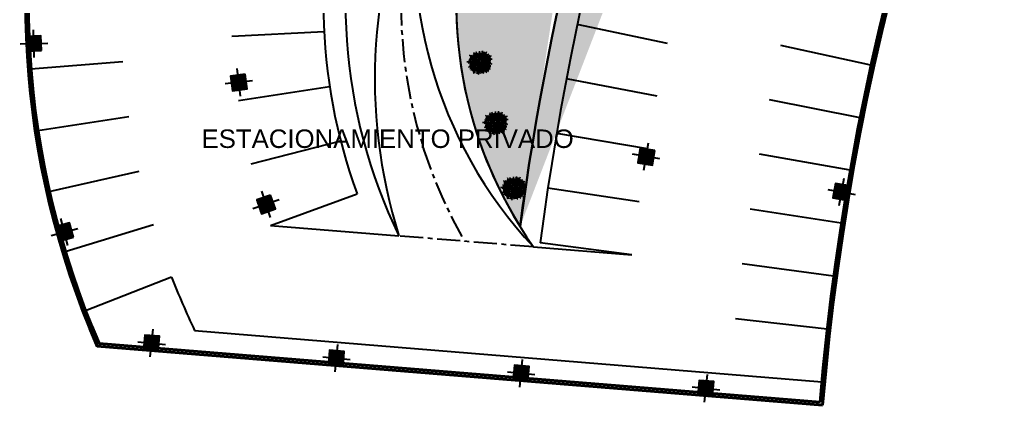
# Model space of a CAD drawing. Header units: millimetres. Extents: x -4 to 161, y -89 to 328.
# Drawn here: x -4.2 to 49.2, y -3.2 to 17.7 of the extents above; entities that cross this region are included whole.
import ezdxf

# ---------------------------------------------------------------- set-up
doc = ezdxf.new("R2010")
doc.units = ezdxf.units.MM
doc.linetypes.add('CENTER', pattern=[2, 1.25, -0.25, 0.25, -0.25])
doc.layers.add('19-JARDINERIA', color=80, linetype='Continuous', lineweight=0)
doc.layers.add('PARED', color=20, linetype='Continuous', lineweight=40)
for name, color, linetype in [('ESTRUCTURA', 150, 'Continuous'), ('Grama Zoysa', 84, 'Continuous'), ('PISO', 8, 'Continuous')]:
    doc.layers.add(name, color=color, linetype=linetype)
doc.layers.add('VEGETACION', color=7, linetype='Continuous', lineweight=9, true_color=0xa3cf44)
doc.styles.get("Standard").update_dxf_attribs({"font": 'arial.ttf'})

# ---------------------------------------------------------------- blocks, each defined once
blk = doc.blocks.new('columna macroestructura')
at = {"layer": 'ESTRUCTURA'}
h = blk.add_hatch(dxfattribs=at)
h.set_pattern_fill('ANSI31', color=256, scale=0.52)
h.set_pattern_definition([(45, (0, 0), (-0.0459619408, 0.0459619408), [])])
h.paths.add_polyline_path([(1323.84, 258.769), (1324.64, 258.769), (1324.64, 259.569), (1323.84, 259.569)])
blk.add_lwpolyline([(1323.84, 258.769), (1324.64, 258.769), (1324.64, 259.569), (1323.84, 259.569)], close=True, dxfattribs=at)
blk = doc.blocks.new('columna2')
at = {"layer": 'ESTRUCTURA'}
for p, q in [((3857.871, 3573.126), (3857.871, 3571.626)), ((3857.121, 3572.376), (3858.621, 3572.376))]:
    blk.add_line(p, q, dxfattribs=at)
at = {"layer": 'ESTRUCTURA', "rotation": 0.9624720657598389}
blk.add_blockref('columna macroestructura', (2538.171, 3291.006), dxfattribs=at)
blk = doc.blocks.new('A$C50677734')
at = {"color": 62, "linetype": 'ByBlock'}
blk.add_line((0.96, 2.56, -0.72), (0.96, 2.56, -0.72), dxfattribs=at)
for points in [[(1.08, 2.67, -1.02), (1.06, 2.71, -1.03), (0.78, 2.82, -1.15), (0.98, 2.67, -1.05)], [(1.19, 2.83, -1.53), (1.12, 2.92, -1.58), (0.79, 3.08, -1.72), (1.07, 2.82, -1.56)], [(1.12, 2.92, -1.58), (1.13, 2.99, -1.6), (0.81, 3.36, -1.81), (0.98, 2.99, -1.64)], [(1.14, 2.64, -1), (1.12, 2.71, -1.01), (1.01, 2.83, -1.07), (1.08, 2.67, -1.02)], [(1.19, 2.83, -1.53), (1.22, 2.95, -1.56), (1.15, 3.21, -1.67), (1.12, 2.92, -1.58)], [(1.54, 1.99, -1.82), (1.54, 1.99, -1.79), (1.15, 2.82, -1.69)], [(1.32, 2.63, -1.15), (1.33, 2.66, -1.15), (1.22, 2.9, -1.22), (1.26, 2.68, -1.16)], [(1.32, 3.02, -1.2), (1.32, 3.07, -1.21), (1.24, 3.21, -1.25), (1.27, 3.05, -1.21)], [(1.28, 2.55, -1.71), (1.35, 2.86, -1.33), (1.26, 2.58, -1.71), (1.28, 2.55, -1.71)], [(1.32, 3.07, -1.21), (1.33, 3.09, -1.22), (1.32, 3.3, -1.27), (1.29, 3.13, -1.23)], [(1.32, 3.02, -1.2), (1.35, 3.05, -1.21), (1.39, 3.16, -1.24), (1.32, 3.07, -1.21)], [(1.54, 2.66, -1.58), (1.51, 2.72, -1.63), (1.33, 2.87, -1.78), (1.45, 2.67, -1.61)], [(1.51, 2.72, -1.63), (1.53, 2.76, -1.65), (1.41, 3.04, -1.87), (1.44, 2.79, -1.69)], [(1.67, 2.9, -1.39), (1.65, 2.97, -1.42), (1.49, 3.13, -1.49), (1.6, 2.92, -1.41)], [(1.54, 2.66, -1.58), (1.58, 2.72, -1.61), (1.6, 2.89, -1.73), (1.51, 2.72, -1.63)], [(1.65, 2.97, -1.42), (1.67, 3, -1.43), (1.56, 3.29, -1.54), (1.58, 3.04, -1.45)], [(1.71, 2.62, -1.34), (1.71, 2.69, -1.37), (1.6, 2.89, -1.45), (1.64, 2.66, -1.35)], [(1.67, 2.9, -1.39), (1.7, 2.96, -1.41), (1.72, 3.13, -1.47), (1.65, 2.97, -1.42)], [(1.71, 2.69, -1.37), (1.73, 2.72, -1.38), (1.71, 3.02, -1.5), (1.66, 2.77, -1.4)], [(1.71, 2.57, -0.67), (1.73, 2.6, -0.68), (1.71, 2.9, -0.8), (1.66, 2.66, -0.7)], [(1.87, 3.08, -1.71), (1.86, 3.17, -1.77), (1.7, 3.39, -1.91), (1.78, 3.12, -1.74)], [(1.71, 2.62, -1.34), (1.76, 2.67, -1.36), (1.82, 2.83, -1.42), (1.71, 2.69, -1.37)], [(1.86, 2.67, -1.45), (1.86, 2.76, -1.46), (1.74, 3, -1.5), (1.79, 2.72, -1.46)], [(1.86, 3.17, -1.77), (1.89, 3.2, -1.79), (1.83, 3.56, -2.02), (1.79, 3.26, -1.83)], [(1.86, 2.76, -1.46), (1.89, 2.8, -1.47), (1.87, 3.16, -1.53), (1.81, 2.86, -1.48)], [(1.87, 3.08, -1.71), (1.93, 3.14, -1.75), (2, 3.34, -1.88), (1.86, 3.16, -1.77)], [(1.86, 2.67, -1.45), (1.93, 2.73, -1.46), (2, 2.93, -1.49), (1.86, 2.76, -1.46)], [(1.93, 2.67, -1.86), (1.92, 2.65, -1.89), (1.87, 2.95, -1.87), (1.89, 2.89, -1.86)], [(1.93, 2.66, -1.89), (1.95, 2.69, -1.89), (2.13, 2.89, -2.02)], [(2.07, 2.85, -1.12), (2.07, 2.91, -1.19), (1.94, 3.07, -1.37), (2, 2.88, -1.16)], [(2.07, 2.91, -1.19), (2.1, 2.93, -1.22), (2.07, 3.18, -1.5), (2.02, 2.97, -1.27)], [(2.07, 2.85, -1.12), (2.13, 2.89, -1.17), (2.2, 3.02, -1.32), (2.07, 2.9, -1.19)], [(2.11, 2.6, -0.97), (2.13, 2.65, -1), (2.11, 2.82, -1.09), (2.08, 2.65, -0.99)], [(2.13, 2.65, -1), (2.16, 2.66, -1.02), (2.23, 2.88, -1.15), (2.13, 2.72, -1.04)], [(2.26, 2.86, -1.13), (2.3, 2.93, -1.2), (2.28, 3.23, -1.4), (2.2, 2.95, -1.17)], [(2.26, 2.86, -1.13), (2.35, 2.87, -1.18), (2.53, 2.99, -1.34), (2.3, 2.93, -1.2)], [(2.3, 2.93, -1.2), (2.35, 2.95, -1.23), (2.51, 3.29, -1.53), (2.29, 3.06, -1.29)], [(2.41, 2.57, -1.56), (2.43, 2.63, -1.61), (2.38, 2.86, -1.76), (2.35, 2.63, -1.59)], [(2.46, 2.65, -1.87), (2.51, 2.72, -1.96), (2.5, 3.03, -2.21), (2.4, 2.75, -1.92)], [(2.43, 2.63, -1.61), (2.47, 2.65, -1.63), (2.55, 2.93, -1.86), (2.41, 2.73, -1.67)], [(2.51, 2.72, -1.96), (2.57, 2.73, -2), (2.74, 3.06, -2.38), (2.51, 2.85, -2.07)], [(0.35, 1.69, -1.86), (0.31, 1.74, -1.91), (0, 1.67, -2.4), (0.26, 1.6, -1.99)], [(0.42, 1.7, -1.74), (0.35, 1.69, -1.86), (0.14, 1.48, -2.17), (0.38, 1.58, -1.8)], [(0.53, 1.96, -1.92), (0.52, 2.01, -1.93), (0.18, 2.21, -2.01), (0.41, 1.98, -1.94)], [(0.42, 1.7, -1.74), (0.37, 1.79, -1.82), (0.2, 1.89, -2.09), (0.35, 1.69, -1.86)], [(0.47, 2.31, -1.38), (0.46, 2.34, -1.4), (0.24, 2.43, -1.52), (0.39, 2.31, -1.42)], [(0.61, 1.91, -1.9), (0.53, 1.96, -1.92), (0.24, 2, -1.98), (0.52, 1.87, -1.91)], [(0.71, 1.51, -1.41), (0.65, 1.52, -1.43), (0.28, 1.27, -1.61), (0.63, 1.39, -1.46)], [(0.52, 2.28, -1.35), (0.47, 2.31, -1.38), (0.29, 2.3, -1.47), (0.47, 2.25, -1.37)], [(0.72, 2.52, -1.58), (0.7, 2.58, -1.62), (0.33, 2.72, -1.97), (0.59, 2.51, -1.68)], [(0.81, 2.48, -1.5), (0.72, 2.52, -1.58), (0.4, 2.48, -1.81), (0.71, 2.41, -1.54)], [(0.66, 2.17, -1.27), (0.64, 2.2, -1.28), (0.4, 2.3, -1.33), (0.58, 2.17, -1.28)], [(0.52, 2.28, -1.35), (0.5, 2.34, -1.37), (0.42, 2.44, -1.44), (0.47, 2.31, -1.38)], [(0.68, 1.73, -0.95), (0.66, 1.75, -0.96), (0.44, 1.73, -1.1), (0.62, 1.69, -0.99)], [(0.8, 1.56, -1.37), (0.7, 1.59, -1.4), (0.45, 1.56, -1.49), (0.71, 1.51, -1.41)], [(0.71, 2.15, -1.26), (0.66, 2.17, -1.27), (0.46, 2.17, -1.3), (0.66, 2.12, -1.26)], [(0.61, 1.91, -1.9), (0.59, 2, -1.91), (0.47, 2.18, -1.96), (0.53, 1.96, -1.92)], [(0.82, 2.02, -1.05), (0.8, 2.06, -1.06), (0.5, 2.12, -1.14), (0.73, 2.01, -1.07)], [(0.74, 1.73, -0.91), (0.68, 1.73, -0.95), (0.53, 1.64, -1.04), (0.71, 1.68, -0.93)], [(0.8, 1.56, -1.37), (0.71, 1.51, -1.41), (0.53, 1.22, -1.53), (0.79, 1.45, -1.39)], [(0.84, 2.33, -1.24), (0.82, 2.36, -1.26), (0.57, 2.4, -1.45), (0.76, 2.3, -1.29)], [(0.74, 1.73, -0.91), (0.7, 1.77, -0.94), (0.58, 1.82, -1.01), (0.68, 1.73, -0.95)], [(0.71, 2.15, -1.26), (0.69, 2.2, -1.27), (0.59, 2.31, -1.3), (0.66, 2.17, -1.27)], [(0.89, 2, -1.03), (0.82, 2.02, -1.05), (0.59, 1.98, -1.1), (0.83, 1.96, -1.04)], [(0.82, 1.75, -1.7), (0.83, 1.75, -1.68), (0.65, 2.18, -1.33), (0.63, 2.18, -1.33)], [(0.81, 2.48, -1.5), (0.78, 2.59, -1.55), (0.64, 2.77, -1.74), (0.72, 2.52, -1.58)], [(0.9, 2.32, -1.19), (0.84, 2.33, -1.24), (0.65, 2.26, -1.36), (0.85, 2.26, -1.22)], [(0.69, 2.2, -0.89), (0.72, 2.24, -0.91), (0.77, 2.38, -0.97), (0.68, 2.25, -0.9)], [(0.69, 2.2, -0.89), (0.74, 2.2, -0.9), (0.84, 2.24, -0.95), (0.72, 2.24, -0.91)], [(0.72, 2.24, -0.91), (0.75, 2.24, -0.92), (0.88, 2.38, -1.01), (0.74, 2.29, -0.93)], [(0.89, 2, -1.03), (0.86, 2.07, -1.05), (0.72, 2.17, -1.09), (0.82, 2.02, -1.05)], [(0.91, 1.86, -1), (0.88, 1.87, -1.03), (0.73, 1.75, -1.28), (0.89, 1.8, -1.07)], [(0.9, 2.32, -1.19), (0.87, 2.38, -1.22), (0.75, 2.47, -1.32), (0.84, 2.33, -1.24)], [(0.97, 2.14, -0.94), (0.95, 2.16, -0.94), (0.75, 2.19, -1.01), (0.91, 2.12, -0.96)], [(0.95, 1.89, -0.94), (0.9, 1.91, -0.98), (0.78, 1.91, -1.11), (0.92, 1.86, -1)], [(0.95, 1.52, -0.81), (0.89, 1.5, -0.82), (0.78, 1.4, -0.85), (0.92, 1.47, -0.82)], [(0.92, 1.46, -0.82), (0.89, 1.45, -0.83), (0.78, 1.21, -0.88), (0.92, 1.38, -0.84)], [(1.14, 1.94, -1.41), (1.12, 1.94, -1.41), (0.79, 2.36, -0.73)], [(1.12, 1.94, -1.41), (1.12, 1.94, -1.37), (0.8, 1.99, -0.97), (0.83, 1.97, -1.07)], [(1.03, 1.63, -0.67), (1.01, 1.65, -0.67), (0.8, 1.63, -0.71), (0.97, 1.6, -0.68)], [(1.02, 2.13, -0.92), (0.97, 2.14, -0.94), (0.82, 2.1, -0.98), (0.98, 2.09, -0.93)], [(1.1, 2.42, -1.41), (1.09, 2.46, -1.42), (0.83, 2.61, -1.53), (1.01, 2.43, -1.44)], [(1.02, 1.6, -1.89), (0.99, 1.6, -1.85), (0.83, 1.47, -1.86), (0.84, 1.47, -1.89)], [(1.14, 2.64, -1), (1.08, 2.67, -1.02), (0.85, 2.66, -1.1), (1.08, 2.6, -1.01)], [(0.95, 1.89, -0.94), (0.91, 1.86, -1), (0.86, 1.7, -1.17), (0.97, 1.82, -0.98)], [(1.16, 2.38, -1.39), (1.1, 2.42, -1.41), (0.88, 2.45, -1.48), (1.1, 2.35, -1.4)], [(1.08, 1.63, -0.66), (1.03, 1.63, -0.67), (0.89, 1.56, -0.7), (1.05, 1.59, -0.66)], [(1.11, 2.18, -2.15), (1.1, 2.21, -2.15), (0.9, 2.23, -2.22), (1.05, 2.17, -2.17)], [(1.02, 2.13, -0.92), (0.99, 2.17, -0.93), (0.9, 2.23, -0.97), (0.97, 2.14, -0.94)], [(0.95, 1.52, -0.81), (0.92, 1.46, -0.82), (0.92, 1.27, -0.86), (0.98, 1.47, -0.82)], [(1.31, 2.13, -1.37), (1.33, 2.1, -1.41), (0.93, 2.24, -1.23)], [(1.08, 1.63, -0.66), (1.04, 1.67, -0.67), (0.93, 1.71, -0.69), (1.03, 1.63, -0.67)], [(1.16, 2.17, -2.13), (1.11, 2.18, -2.15), (0.97, 2.14, -2.19), (1.12, 2.14, -2.14)], [(1.15, 1.41, -0.69), (1.1, 1.42, -0.7), (0.99, 1.38, -0.75), (1.11, 1.38, -0.71)], [(1.32, 1.65, -2.17), (1.35, 1.65, -2.13), (1.01, 1.6, -1.84), (1, 1.6, -1.86)], [(1.54, 1.59, -1.52), (1.52, 1.59, -1.57), (1, 1.14, -0.84), (1, 1.14, -0.83)], [(1.29, 2.52, -1.75), (1.32, 2.47, -1.76), (1.03, 2.76, -1.82), (1.12, 2.68, -1.78)], [(1.16, 2.17, -2.13), (1.13, 2.21, -2.14), (1.04, 2.28, -2.18), (1.11, 2.18, -2.15)], [(1.16, 2.38, -1.39), (1.15, 2.45, -1.41), (1.05, 2.59, -1.46), (1.1, 2.42, -1.41)], [(1.27, 2.14, -0.58), (1.25, 2.15, -0.58), (1.06, 2.07, -0.61), (1.23, 2.1, -0.59)], [(1.19, 1.64, -1.26), (1.14, 1.63, -1.28), (1.06, 1.57, -1.34), (1.17, 1.61, -1.29)], [(1.15, 1.41, -0.69), (1.11, 1.38, -0.71), (1.06, 1.24, -0.76), (1.15, 1.36, -0.7)], [(1.16, 1.61, -1.29), (1.14, 1.6, -1.3), (1.07, 1.43, -1.41), (1.17, 1.55, -1.32)], [(1.26, 1.67, -2.05), (1.3, 1.65, -2.1), (1.14, 1.94, -1.41), (1.12, 1.94, -1.41)], [(1.32, 2.16, -0.57), (1.28, 2.18, -0.57), (1.16, 2.18, -0.59), (1.27, 2.14, -0.58)], [(1.19, 1.64, -1.26), (1.16, 1.61, -1.29), (1.17, 1.47, -1.37), (1.21, 1.6, -1.28)], [(1.32, 2.16, -0.57), (1.27, 2.14, -0.58), (1.17, 2.03, -0.6), (1.31, 2.11, -0.57)], [(1.34, 2.57, -1.13), (1.32, 2.63, -1.15), (1.18, 2.76, -1.19), (1.28, 2.59, -1.14)], [(1.32, 1.8, -1.08), (1.32, 1.82, -1.09), (1.18, 1.9, -1.12), (1.27, 1.81, -1.09)], [(1.27, 2.23, -0.71), (1.28, 2.29, -0.76), (1.2, 2.46, -0.89), (1.22, 2.27, -0.74)], [(1.35, 1.78, -1.07), (1.32, 1.8, -1.08), (1.21, 1.81, -1.11), (1.32, 1.77, -1.08)], [(1.33, 2.1, -1.41), (1.34, 2.09, -1.39), (1.24, 2.32, -0.98)], [(1.28, 2.29, -0.76), (1.31, 2.31, -0.78), (1.33, 2.55, -0.98), (1.25, 2.36, -0.81)], [(1.27, 2.23, -0.71), (1.33, 2.26, -0.74), (1.41, 2.38, -0.85), (1.28, 2.29, -0.76)], [(1.42, 1.59, -0.71), (1.41, 1.6, -0.72), (1.29, 1.56, -0.81), (1.39, 1.56, -0.74)], [(1.35, 1.78, -1.07), (1.35, 1.82, -1.08), (1.3, 1.89, -1.1), (1.32, 1.8, -1.08)], [(1.34, 2.57, -1.13), (1.37, 2.63, -1.14), (1.37, 2.77, -1.18), (1.32, 2.63, -1.15)], [(1.82, 1.65, -2.64), (1.78, 1.65, -2.64), (1.32, 1.65, -2.17), (1.35, 1.65, -2.13)], [(1.56, 1.96, -1.79), (1.53, 2.01, -1.79), (1.33, 2.1, -1.41), (1.34, 2.09, -1.39)], [(1.5, 1.82, -0.36), (1.47, 1.82, -0.37), (1.34, 1.69, -0.47), (1.48, 1.77, -0.39)], [(1.5, 1.8, -1.85), (1.47, 1.8, -1.86), (1.34, 1.67, -1.96), (1.48, 1.74, -1.88)], [(1.52, 1.94, -0.42), (1.5, 1.95, -0.42), (1.35, 1.94, -0.43), (1.48, 1.92, -0.42)], [(1.45, 1.6, -0.69), (1.43, 1.62, -0.7), (1.35, 1.64, -0.75), (1.42, 1.59, -0.71)], [(1.45, 1.6, -0.69), (1.42, 1.59, -0.71), (1.35, 1.52, -0.77), (1.44, 1.57, -0.7)], [(1.53, 1.85, -0.34), (1.49, 1.86, -0.35), (1.39, 1.83, -0.41), (1.5, 1.82, -0.36)], [(1.53, 1.83, -1.83), (1.49, 1.84, -1.84), (1.39, 1.8, -1.89), (1.5, 1.8, -1.85)], [(1.53, 1.59, -1.57), (1.55, 1.59, -1.52), (1.4, 1.75, -1.16), (1.39, 1.75, -1.16)], [(1.56, 1.94, -0.41), (1.52, 1.94, -0.42), (1.42, 1.88, -0.43), (1.54, 1.91, -0.42)], [(1.55, 2.24, -0.47), (1.54, 2.28, -0.48), (1.45, 2.4, -0.53), (1.51, 2.25, -0.49)], [(1.56, 1.94, -0.41), (1.53, 1.96, -0.42), (1.45, 1.99, -0.42), (1.52, 1.94, -0.42)], [(1.53, 1.85, -0.34), (1.5, 1.82, -0.36), (1.45, 1.69, -0.43), (1.54, 1.8, -0.35)], [(1.53, 1.83, -1.83), (1.5, 1.8, -1.85), (1.45, 1.67, -1.91), (1.54, 1.78, -1.84)], [(1.54, 2.28, -0.48), (1.56, 2.31, -0.49), (1.5, 2.51, -0.54), (1.5, 2.33, -0.5)], [(1.79, 1.66, -2.32), (1.79, 1.66, -2.41), (1.53, 1.59, -1.57), (1.55, 1.59, -1.52)], [(1.55, 2.24, -0.47), (1.58, 2.28, -0.47), (1.6, 2.39, -0.49), (1.54, 2.28, -0.48)], [(1.71, 1.97, -1.52), (1.71, 1.99, -1.57), (1.55, 2.52, -0.84), (1.55, 2.52, -0.83)], [(2.02, 1.65, -1.15), (2.02, 1.65, -1.19), (1.55, 1.83, -0.48), (1.57, 1.83, -0.58)], [(1.67, 1.62, -0.62), (1.63, 1.61, -0.64), (1.55, 1.53, -0.68), (1.65, 1.58, -0.64)], [(1.79, 1.65, -2.28), (1.79, 1.65, -2.32), (1.56, 1.97, -1.82), (1.56, 1.97, -1.79)], [(1.65, 1.58, -0.64), (1.63, 1.57, -0.65), (1.56, 1.39, -0.74), (1.66, 1.52, -0.67)], [(1.77, 1.43, -0.92), (1.76, 1.43, -0.86), (1.56, 1.22, -0.56)], [(1.78, 1.63, -2.17), (1.81, 1.65, -2.13), (1.59, 1.39, -1.84), (1.58, 1.38, -1.86)], [(1.71, 1.98, -1.57), (1.69, 1.97, -1.52), (1.59, 1.87, -1.16), (1.62, 1.89, -1.16)], [(1.71, 2.5, -0.64), (1.71, 2.57, -0.67), (1.6, 2.77, -0.75), (1.64, 2.54, -0.66)], [(1.75, 2.67, -1.3), (1.74, 2.69, -1.3), (1.63, 2.79, -1.35), (1.7, 2.69, -1.31)], [(1.75, 2.11, -0.76), (1.74, 2.13, -0.77), (1.63, 2.23, -0.82), (1.7, 2.13, -0.78)], [(1.75, 1.8, -2.15), (1.74, 1.82, -2.15), (1.63, 1.92, -2.2), (1.7, 1.82, -2.16)], [(1.77, 2.65, -1.28), (1.75, 2.67, -1.3), (1.64, 2.71, -1.33), (1.73, 2.64, -1.29)], [(1.77, 2.09, -0.75), (1.75, 2.11, -0.76), (1.64, 2.15, -0.8), (1.73, 2.08, -0.76)], [(1.77, 1.77, -2.14), (1.75, 1.8, -2.15), (1.64, 1.84, -2.18), (1.73, 1.77, -2.14)], [(1.67, 1.62, -0.62), (1.65, 1.58, -0.64), (1.66, 1.43, -0.7), (1.7, 1.58, -0.63)], [(1.71, 2.5, -0.64), (1.76, 2.55, -0.66), (1.82, 2.71, -0.73), (1.71, 2.57, -0.67)], [(1.82, 1.68, -2.32), (1.82, 1.68, -2.41), (1.71, 1.98, -1.57), (1.71, 1.96, -1.52)], [(1.82, 1.41, -1.18), (1.82, 1.44, -1.18), (1.71, 1.42, -0.5)], [(1.8, 2.24, -2.21), (1.8, 2.29, -2.22), (1.72, 2.43, -2.24), (1.75, 2.27, -2.21)], [(1.8, 2.24, -0.4), (1.8, 2.29, -0.41), (1.72, 2.43, -0.43), (1.75, 2.27, -0.4)], [(1.77, 2.65, -1.28), (1.77, 2.68, -1.29), (1.74, 2.76, -1.32), (1.75, 2.67, -1.3)], [(1.77, 2.09, -0.75), (1.77, 2.12, -0.76), (1.74, 2.2, -0.79), (1.75, 2.11, -0.76)], [(1.77, 1.77, -2.14), (1.77, 1.81, -2.15), (1.74, 1.89, -2.17), (1.75, 1.8, -2.15)], [(1.76, 1.63, -0.63), (1.74, 1.59, -0.65), (1.77, 1.5, -0.73), (1.78, 1.6, -0.66)], [(1.82, 1.61, -2.68), (1.82, 1.6, -4.18), (1.76, 1.65, -4.18), (1.78, 1.65, -2.68)], [(1.81, 1.65, -4.18), (1.76, 1.65, -4.18), (1.78, 1.65, -2.68), (1.81, 1.65, -2.68)], [(1.76, 1.63, -0.63), (1.78, 1.6, -0.66), (1.9, 1.58, -0.76), (1.8, 1.64, -0.65)], [(1.8, 2.29, -2.22), (1.81, 2.31, -2.22), (1.8, 2.52, -2.26), (1.77, 2.35, -2.23)], [(1.8, 2.29, -0.41), (1.81, 2.31, -0.41), (1.8, 2.52, -0.45), (1.77, 2.35, -0.42)], [(1.81, 1.87, -1.16), (1.78, 2.17, -0.57), (1.82, 1.85, -1.11)], [(1.78, 1.65, -2.6), (1.82, 1.65, -2.64), (1.84, 1.65, -2.36), (1.79, 1.65, -2.32)], [(1.82, 1.65, -2.64), (1.78, 1.65, -2.68), (1.78, 1.65, -2.68), (1.8, 1.65, -2.36)], [(1.78, 1.6, -0.66), (1.78, 1.58, -0.68), (1.89, 1.48, -0.83), (1.83, 1.59, -0.7)], [(1.79, 2.04, -0.8), (1.97, 2.04, -0.54), (1.79, 2.05, -0.74)], [(1.84, 1.65, -2.36), (1.79, 1.65, -2.32), (1.91, 1.65, -2.03), (1.91, 1.65, -2.07)], [(1.8, 2.24, -2.21), (1.83, 2.28, -2.21), (1.87, 2.38, -2.24), (1.8, 2.29, -2.22)], [(1.8, 2.24, -0.4), (1.83, 2.27, -0.4), (1.87, 2.38, -0.43), (1.8, 2.29, -0.41)], [(1.81, 1.64, -2.64), (1.84, 1.62, -2.64), (2, 1.43, -2.44), (1.98, 1.46, -2.41)], [(1.82, 1.65, -2.64), (1.82, 1.68, -2.64), (1.87, 2.15, -2.17), (1.86, 2.12, -2.13)], [(1.82, 1.45, -1.15), (1.82, 1.45, -1.19), (2.28, 1.9, -0.48), (2.19, 1.79, -0.58)], [(1.82, 1.84, -1.16), (1.82, 1.87, -1.16), (1.82, 1.68, -0.47), (1.82, 1.68, -0.58)], [(1.82, 1.69, -2.6), (1.82, 1.65, -2.64), (1.82, 1.63, -2.36), (1.82, 1.68, -2.32)], [(1.82, 1.63, -2.36), (1.82, 1.68, -2.32), (1.82, 1.56, -2.03), (1.82, 1.56, -2.07)], [(1.82, 1.65, -4.18), (1.82, 1.6, -4.18), (1.82, 1.61, -2.68), (1.82, 1.65, -2.68)], [(1.82, 1.65, -2.64), (1.82, 1.61, -2.68), (1.82, 1.6, -2.41), (1.82, 1.64, -2.36)], [(1.82, 1.56, -2.03), (1.82, 1.52, -2), (1.82, 1.45, -1.54), (1.82, 1.47, -1.52)], [(1.82, 1.56, -2.03), (1.82, 1.56, -2.07), (1.82, 1.18, -1.82), (1.82, 1.18, -1.79)], [(1.82, 1.47, -1.52), (1.82, 1.44, -1.47), (1.82, 1.41, -1.18), (1.82, 1.44, -1.18)], [(1.82, 1.45, -1.54), (1.82, 1.47, -1.52), (1.82, 1.08, -1.22), (1.82, 1.08, -1.25)], [(1.82, 1.42, -1.18), (1.82, 1.41, -1.11), (2.06, 1.24, -0.92), (2.06, 1.23, -0.95)], [(1.88, 2.15, -2.17), (1.86, 2.12, -2.13), (1.96, 2.45, -1.84), (1.96, 2.46, -1.86)], [(1.86, 1.44, -0.29), (1.9, 1.43, -0.3), (2.05, 1.44, -0.34), (1.9, 1.47, -0.3)], [(1.86, 1.44, -0.29), (1.87, 1.4, -0.3), (1.96, 1.32, -0.33), (1.9, 1.43, -0.3)], [(1.97, 2.46, -0.59), (1.97, 2.52, -0.6), (1.89, 2.66, -0.61), (1.92, 2.49, -0.59)], [(1.9, 2.2, -2.05), (1.89, 2.16, -2.1), (2.19, 2.28, -1.41), (2.2, 2.3, -1.41)], [(1.9, 1.43, -0.3), (1.91, 1.4, -0.31), (2.11, 1.34, -0.36), (1.97, 1.43, -0.32)], [(1.91, 1.66, -2.03), (1.95, 1.67, -2), (2.01, 1.7, -1.54), (1.99, 1.69, -1.52)], [(1.91, 1.65, -2.03), (1.91, 1.65, -2.07), (2.29, 1.62, -1.82), (2.29, 1.62, -1.79)], [(1.96, 2.44, -1.89), (1.97, 2.47, -1.85), (1.93, 2.67, -1.86), (1.92, 2.65, -1.89)], [(1.93, 1.59, -1.34), (2, 1.56, -1.41), (2.24, 1.64, -1.6), (1.99, 1.65, -1.38)], [(1.93, 1.59, -1.34), (1.96, 1.5, -1.39), (2.09, 1.38, -1.54), (2, 1.56, -1.41)], [(2.03, 1.39, -2.33), (2.01, 1.43, -2.37), (1.93, 1.11, -1.97), (1.94, 1.09, -1.97)], [(1.97, 2.52, -0.6), (1.98, 2.54, -0.6), (1.97, 2.75, -0.62), (1.94, 2.57, -0.6)], [(1.96, 2.45, -1.84), (1.96, 2.46, -1.86), (2.18, 2.55, -1.7), (2.17, 2.54, -1.68)], [(1.97, 2.46, -0.59), (2, 2.5, -0.59), (2.04, 2.61, -0.6), (1.97, 2.51, -0.6)], [(2.01, 2.09, -0.39), (2.02, 2.12, -0.43), (2, 2.24, -0.53), (1.98, 2.13, -0.41)], [(2, 1.43, -2.44), (1.98, 1.46, -2.41), (2.19, 1.28, -2.12), (2.2, 1.28, -2.13)], [(1.99, 2.09, -0.39), (2.03, 2.06, -0.41), (2.18, 2.02, -0.44), (2.04, 2.1, -0.39)], [(1.99, 2.09, -0.39), (1.99, 2.05, -0.41), (2.04, 1.95, -0.46), (2.03, 2.06, -0.41)], [(2.01, 1.7, -1.54), (1.99, 1.69, -1.52), (2.35, 1.84, -1.22), (2.36, 1.84, -1.25)], [(2, 1.69, -1.52), (2.03, 1.69, -1.47), (2.06, 1.65, -1.18), (2.03, 1.65, -1.18)], [(2, 1.56, -1.41), (2.02, 1.52, -1.44), (2.33, 1.46, -1.72), (2.1, 1.59, -1.49)], [(2.02, 2.12, -0.43), (2.04, 2.12, -0.46), (2.07, 2.25, -0.62), (2.01, 2.17, -0.48)], [(2.01, 2.09, -0.39), (2.04, 2.09, -0.43), (2.1, 2.12, -0.53), (2.02, 2.12, -0.43)], [(2.01, 1.63, -0.92), (2.01, 1.62, -0.86), (2.22, 1.42, -0.56)], [(2.05, 1.71, -1.18), (2.02, 1.7, -1.18), (2.08, 1.61, -0.5)], [(2.03, 2.06, -0.41), (2.03, 2.04, -0.42), (2.19, 1.92, -0.49), (2.09, 2.05, -0.42)], [(2.04, 1.71, -1.18), (2.05, 1.71, -1.11), (2.21, 1.95, -0.92), (2.22, 1.96, -0.95)], [(2.09, 1.61, -0.33), (2.13, 1.59, -0.36), (2.27, 1.58, -0.43), (2.14, 1.63, -0.35)], [(2.09, 1.61, -0.33), (2.1, 1.56, -0.35), (2.16, 1.48, -0.41), (2.13, 1.59, -0.36)], [(2.1, 1.63, -0.32), (2.13, 1.66, -0.33), (2.18, 1.75, -0.38), (2.1, 1.67, -0.34)], [(2.1, 1.63, -0.32), (2.14, 1.63, -0.32), (2.22, 1.66, -0.33), (2.13, 1.66, -0.33)], [(2.11, 2.6, -0.97), (2.17, 2.62, -0.99), (2.26, 2.71, -1.06), (2.13, 2.65, -1)], [(2.13, 1.66, -0.33), (2.15, 1.66, -0.33), (2.27, 1.75, -0.38), (2.15, 1.7, -0.35)], [(2.13, 1.59, -0.36), (2.14, 1.56, -0.37), (2.3, 1.48, -0.48), (2.19, 1.58, -0.39)], [(2.18, 2.55, -1.7), (2.17, 2.54, -1.68), (2.64, 2.51, -1.33), (2.65, 2.54, -1.33)], [(2.18, 2.55, -1.7), (2.21, 2.58, -1.65), (2.27, 2.8, -1.7)], [(2.23, 2.38, -0.63), (2.25, 2.44, -0.68), (2.2, 2.63, -0.81), (2.18, 2.43, -0.66)], [(2.21, 1.95, -0.92), (2.18, 1.91, -0.95), (2.18, 2.19, -0.65)], [(2.19, 2.28, -1.41), (2.2, 2.3, -1.41), (2.62, 2.37, -0.73)], [(2.2, 2.3, -1.41), (2.2, 2.3, -1.37), (2.32, 2.49, -0.97), (2.29, 2.46, -1.07)], [(2.21, 1.95, -0.92), (2.22, 1.96, -0.95), (2.41, 2.09, -0.72)], [(2.25, 2.44, -0.68), (2.28, 2.45, -0.7), (2.34, 2.7, -0.89), (2.23, 2.52, -0.73)], [(2.23, 2.38, -0.63), (2.29, 2.4, -0.66), (2.39, 2.51, -0.76), (2.25, 2.44, -0.68)], [(2.24, 2.2, -0.51), (2.28, 2.24, -0.54), (2.32, 2.38, -0.6), (2.23, 2.25, -0.53)], [(2.24, 2.2, -0.51), (2.29, 2.2, -0.53), (2.39, 2.24, -0.58), (2.28, 2.24, -0.54)], [(2.28, 2.24, -0.54), (2.3, 2.24, -0.55), (2.43, 2.38, -0.64), (2.29, 2.29, -0.56)], [(2.28, 1.62, -1.79), (2.34, 1.62, -1.79), (2.53, 1.35, -1.41), (2.52, 1.35, -1.39)], [(2.29, 1.62, -1.82), (2.29, 1.62, -1.79), (3, 1.75, -1.69)], [(2.32, 1.93, -0.35), (2.36, 1.94, -0.36), (2.47, 2.05, -0.38), (2.33, 1.97, -0.35)], [(2.32, 1.93, -0.35), (2.36, 1.9, -0.36), (2.48, 1.9, -0.37), (2.36, 1.94, -0.36)], [(2.35, 1.84, -1.22), (2.36, 1.84, -1.25), (2.57, 1.92, -0.8), (2.5, 1.9, -0.9)], [(2.39, 1.85, -1.22), (2.36, 1.84, -1.26), (2.8, 2.02, -1.11), (2.63, 1.95, -1.12)], [(2.36, 1.94, -0.36), (2.39, 1.93, -0.36), (2.58, 2.01, -0.4), (2.41, 1.99, -0.37)], [(2.41, 2.57, -1.56), (2.48, 2.59, -1.59), (2.6, 2.71, -1.71), (2.43, 2.63, -1.61)], [(2.43, 1.59, -0.72), (2.47, 1.58, -0.74), (2.62, 1.59, -0.79), (2.47, 1.62, -0.73)], [(2.43, 1.59, -0.72), (2.45, 1.55, -0.73), (2.53, 1.47, -0.77), (2.47, 1.58, -0.74)], [(2.46, 2.65, -1.87), (2.57, 2.65, -1.93), (2.76, 2.76, -2.13), (2.51, 2.72, -1.96)], [(2.47, 1.58, -0.74), (2.49, 1.55, -0.75), (2.68, 1.49, -0.82), (2.54, 1.58, -0.76)], [(2.51, 2.41, -0.8), (2.54, 2.46, -0.81), (2.55, 2.66, -0.84), (2.48, 2.46, -0.81)], [(2.49, 2.14, -0.6), (2.55, 2.16, -0.65), (2.66, 2.31, -0.8), (2.5, 2.21, -0.63)], [(2.49, 2.14, -0.6), (2.55, 2.1, -0.64), (2.69, 2.09, -0.75), (2.55, 2.16, -0.65)], [(2.51, 2.41, -0.8), (2.57, 2.42, -0.81), (2.68, 2.52, -0.83), (2.54, 2.46, -0.81)], [(2.53, 1.65, -0.5), (2.58, 1.66, -0.54), (2.7, 1.79, -0.64), (2.54, 1.71, -0.52)], [(2.53, 1.65, -0.5), (2.58, 1.62, -0.53), (2.7, 1.6, -0.61), (2.58, 1.66, -0.54)], [(2.53, 1.43, -0.59), (2.57, 1.42, -0.6), (2.73, 1.43, -0.63), (2.57, 1.46, -0.6)], [(2.53, 1.43, -0.59), (2.55, 1.39, -0.6), (2.63, 1.31, -0.62), (2.57, 1.42, -0.6)], [(2.54, 2.46, -0.81), (2.57, 2.47, -0.81), (2.68, 2.71, -0.86), (2.54, 2.54, -0.82)], [(2.55, 2.16, -0.65), (2.58, 2.14, -0.67), (2.79, 2.24, -0.89), (2.6, 2.22, -0.71)], [(2.57, 1.42, -0.6), (2.59, 1.39, -0.61), (2.78, 1.32, -0.65), (2.64, 1.42, -0.61)], [(0.43, 1.22, -1.6), (0.39, 1.21, -1.61), (0.26, 0.97, -1.73), (0.42, 1.13, -1.63)], [(0.46, 1.27, -1.58), (0.4, 1.26, -1.59), (0.27, 1.17, -1.65), (0.43, 1.22, -1.6)], [(0.46, 1.27, -1.58), (0.43, 1.22, -1.6), (0.41, 1.02, -1.68), (0.49, 1.21, -1.59)], [(0.76, 1.2, -1.75), (0.65, 1.2, -1.81), (0.47, 1.1, -2.02), (0.71, 1.13, -1.84)], [(0.71, 1.13, -1.84), (0.66, 1.13, -1.88), (0.5, 0.81, -2.28), (0.72, 1.01, -1.95)], [(0.76, 1.2, -1.75), (0.71, 1.13, -1.84), (0.74, 0.84, -2.1), (0.82, 1.11, -1.8)], [(0.9, 0.99, -1.85), (0.84, 0.99, -1.88), (0.71, 0.9, -1.97), (0.87, 0.94, -1.89)], [(0.87, 0.94, -1.89), (0.83, 0.93, -1.91), (0.71, 0.7, -2.08), (0.86, 0.85, -1.94)], [(0.92, 0.74, -1.97), (0.85, 0.72, -2.01), (0.75, 0.6, -2.12), (0.9, 0.68, -2.02)], [(1, 1.19, -1.27), (0.95, 1.18, -1.29), (0.78, 0.89, -1.44), (0.99, 1.09, -1.31)], [(1.05, 1.26, -1.24), (0.96, 1.25, -1.26), (0.8, 1.15, -1.34), (1, 1.2, -1.27)], [(0.9, 0.99, -1.85), (0.87, 0.94, -1.89), (0.86, 0.73, -2.01), (0.94, 0.93, -1.87)], [(0.92, 0.74, -1.97), (0.9, 0.68, -2.02), (0.96, 0.48, -2.16), (0.98, 0.69, -2)], [(1.11, 1.38, -0.71), (1.08, 1.38, -0.72), (0.94, 1.24, -0.8), (1.09, 1.32, -0.73)], [(1.1, 0.9, -1.12), (1.04, 0.87, -1.14), (0.96, 0.77, -1.2), (1.08, 0.84, -1.15)], [(1.05, 1.26, -1.24), (1, 1.19, -1.27), (0.97, 0.94, -1.37), (1.08, 1.18, -1.26)], [(1.08, 0.84, -1.15), (1.05, 0.83, -1.16), (1, 0.6, -1.28), (1.1, 0.77, -1.18)], [(1.18, 0.82, -1.78), (1.13, 0.81, -1.79), (1.05, 0.73, -1.84), (1.16, 0.78, -1.8)], [(1.16, 0.78, -1.8), (1.14, 0.77, -1.81), (1.07, 0.59, -1.9), (1.16, 0.72, -1.82)], [(1.1, 0.9, -1.12), (1.08, 0.84, -1.15), (1.12, 0.67, -1.23), (1.14, 0.85, -1.14)], [(1.33, 0.85, -1.36), (1.25, 0.84, -1.41), (1.11, 0.75, -1.58), (1.3, 0.79, -1.43)], [(1.19, 1.07, -0.86), (1.16, 1.04, -0.88), (1.12, 0.95, -0.95), (1.19, 1.03, -0.89)], [(1.3, 0.79, -1.44), (1.25, 0.79, -1.47), (1.15, 0.53, -1.79), (1.31, 0.7, -1.53)], [(1.18, 0.82, -1.78), (1.16, 0.78, -1.8), (1.17, 0.64, -1.86), (1.21, 0.78, -1.79)], [(1.19, 1.03, -0.89), (1.17, 1.01, -0.9), (1.19, 0.84, -1.03), (1.22, 0.98, -0.93)], [(1.19, 1.07, -0.86), (1.19, 1.03, -0.89), (1.26, 0.92, -0.98), (1.23, 1.04, -0.88)], [(1.41, 1.12, -0.62), (1.36, 1.11, -0.63), (1.28, 1.03, -0.66), (1.39, 1.08, -0.63)], [(1.39, 1.08, -0.63), (1.36, 1.07, -0.64), (1.28, 0.88, -0.7), (1.39, 1.01, -0.65)], [(1.43, 1.36, -0.56), (1.39, 1.35, -0.57), (1.3, 1.27, -0.6), (1.41, 1.32, -0.58)], [(1.33, 0.85, -1.36), (1.3, 0.79, -1.44), (1.34, 0.57, -1.65), (1.38, 0.78, -1.4)], [(1.41, 1.32, -0.58), (1.38, 1.31, -0.58), (1.31, 1.12, -0.64), (1.41, 1.25, -0.59)], [(1.48, 0.86, -0.99), (1.43, 0.83, -1), (1.35, 0.71, -1.04), (1.47, 0.8, -1.01)], [(1.41, 1.12, -0.62), (1.39, 1.08, -0.63), (1.39, 0.93, -0.67), (1.43, 1.08, -0.62)], [(1.57, 0.74, -0.82), (1.51, 0.72, -0.86), (1.4, 0.6, -0.97), (1.56, 0.68, -0.88)], [(1.43, 1.36, -0.56), (1.41, 1.32, -0.58), (1.41, 1.16, -0.62), (1.46, 1.32, -0.57)], [(1.47, 0.8, -1.01), (1.44, 0.78, -1.01), (1.41, 0.53, -1.08), (1.49, 0.72, -1.02)], [(1.51, 1.14, -0.74), (1.48, 1.1, -0.76), (1.47, 1, -0.81), (1.52, 1.1, -0.77)], [(1.48, 0.86, -0.99), (1.47, 0.8, -1.01), (1.52, 0.62, -1.05), (1.53, 0.82, -1)], [(1.51, 1.14, -0.74), (1.52, 1.1, -0.77), (1.62, 1, -0.83), (1.55, 1.13, -0.75)], [(1.52, 1.1, -0.77), (1.51, 1.08, -0.78), (1.58, 0.9, -0.88), (1.56, 1.06, -0.79)], [(1.7, 0.84, -1.16), (1.64, 0.79, -1.2), (1.56, 0.63, -1.31), (1.7, 0.77, -1.21)], [(1.57, 0.74, -0.82), (1.56, 0.68, -0.88), (1.62, 0.48, -1.02), (1.63, 0.69, -0.85)], [(1.71, 1.24, -0.5), (1.66, 1.21, -0.52), (1.58, 1.09, -0.56), (1.7, 1.18, -0.52)], [(1.71, 1.4, -0.32), (1.68, 1.39, -0.33), (1.62, 1.35, -0.38), (1.7, 1.37, -0.34)], [(1.7, 1.37, -0.34), (1.68, 1.37, -0.35), (1.63, 1.25, -0.44), (1.7, 1.33, -0.36)], [(1.7, 1.18, -0.52), (1.67, 1.16, -0.53), (1.64, 0.91, -0.62), (1.72, 1.1, -0.55)], [(1.7, 0.77, -1.21), (1.67, 0.74, -1.24), (1.69, 0.44, -1.46), (1.75, 0.68, -1.28)], [(1.82, 0.81, -0.69), (1.77, 0.78, -0.7), (1.69, 0.66, -0.74), (1.8, 0.75, -0.71)], [(1.71, 1.4, -0.32), (1.7, 1.37, -0.34), (1.71, 1.27, -0.4), (1.73, 1.37, -0.33)], [(1.71, 1.24, -0.5), (1.7, 1.18, -0.52), (1.75, 1, -0.58), (1.75, 1.19, -0.52)], [(1.7, 0.84, -1.16), (1.7, 0.77, -1.21), (1.82, 0.57, -1.36), (1.77, 0.8, -1.19)], [(1.8, 0.75, -0.71), (1.78, 0.73, -0.72), (1.74, 0.48, -0.78), (1.82, 0.68, -0.73)], [(1.87, 1.35, -0.43), (1.84, 1.32, -0.43), (1.8, 1.21, -0.45), (1.87, 1.3, -0.44)], [(1.87, 0.82, -2.33), (1.84, 0.79, -2.34), (1.8, 0.68, -2.36), (1.87, 0.78, -2.34)], [(1.82, 0.81, -0.69), (1.8, 0.75, -0.71), (1.85, 0.57, -0.75), (1.86, 0.77, -0.7)], [(1.9, 0.84, -1.57), (1.86, 0.79, -1.57), (1.83, 0.65, -1.57), (1.91, 0.78, -1.57)], [(1.87, 1.3, -0.44), (1.85, 1.28, -0.44), (1.87, 1.07, -0.48), (1.9, 1.24, -0.45)], [(1.87, 0.77, -2.34), (1.85, 0.75, -2.35), (1.87, 0.55, -2.39), (1.9, 0.72, -2.36)], [(1.87, 1.35, -0.43), (1.87, 1.3, -0.44), (1.94, 1.16, -0.46), (1.91, 1.32, -0.43)], [(1.87, 0.82, -2.33), (1.87, 0.77, -2.34), (1.94, 0.64, -2.37), (1.91, 0.8, -2.34)], [(1.92, 1.04, -0.62), (1.89, 1.01, -0.64), (1.88, 0.91, -0.71), (1.93, 1.01, -0.65)], [(1.91, 0.78, -1.57), (1.89, 0.75, -1.57), (1.95, 0.49, -1.59), (1.95, 0.71, -1.58)], [(1.9, 0.84, -1.57), (1.91, 0.78, -1.57), (2.02, 0.62, -1.59), (1.95, 0.82, -1.57)], [(1.92, 1.04, -0.62), (1.93, 1.01, -0.65), (2.03, 0.92, -0.73), (1.96, 1.03, -0.63)], [(1.93, 1.01, -0.65), (1.92, 0.98, -0.66), (1.99, 0.83, -0.79), (1.97, 0.97, -0.68)], [(2.16, 0.99, -0.76), (2.12, 0.96, -0.79), (2.07, 0.86, -0.9), (2.16, 0.95, -0.81)], [(2.09, 0.85, -2.35), (2.13, 0.82, -2.37), (2.27, 0.82, -2.44), (2.14, 0.87, -2.36)], [(2.09, 0.85, -2.35), (2.1, 0.8, -2.37), (2.16, 0.72, -2.42), (2.13, 0.82, -2.37)], [(2.13, 0.82, -2.37), (2.14, 0.8, -2.38), (2.3, 0.72, -2.49), (2.19, 0.82, -2.4)], [(2.16, 0.95, -0.81), (2.14, 0.93, -0.83), (2.17, 0.75, -1.02), (2.2, 0.9, -0.86)], [(2.16, 0.99, -0.76), (2.16, 0.95, -0.81), (2.26, 0.84, -0.94), (2.21, 0.97, -0.79)], [(2.29, 0.88, -0.88), (2.28, 0.79, -0.9), (2.36, 0.61, -0.97), (2.35, 0.82, -0.91)], [(2.29, 0.88, -0.88), (2.35, 0.81, -0.91), (2.6, 0.73, -0.99), (2.37, 0.89, -0.9)], [(2.33, 1.18, -0.39), (2.32, 1.14, -0.42), (2.34, 1.06, -0.49), (2.36, 1.16, -0.43)], [(2.33, 1.18, -0.39), (2.36, 1.16, -0.43), (2.48, 1.13, -0.53), (2.38, 1.2, -0.41)], [(2.36, 1.16, -0.43), (2.35, 1.14, -0.44), (2.46, 1.03, -0.59), (2.41, 1.15, -0.47)], [(2.35, 0.81, -0.91), (2.35, 0.77, -0.92), (2.61, 0.53, -1.05), (2.45, 0.78, -0.95)], [(2.43, 1.3, -1.59), (2.47, 1.28, -1.6), (2.62, 1.3, -1.65), (2.47, 1.33, -1.6)], [(2.43, 1.3, -1.59), (2.45, 1.26, -1.6), (2.53, 1.18, -1.64), (2.47, 1.28, -1.6)], [(2.47, 1.28, -1.6), (2.49, 1.26, -1.61), (2.68, 1.2, -1.69), (2.54, 1.29, -1.62)], [(2.52, 0.94, -1.06), (2.51, 0.86, -1.09), (2.57, 0.69, -1.19), (2.57, 0.89, -1.1)], [(2.52, 0.94, -1.06), (2.57, 0.89, -1.1), (2.8, 0.82, -1.23), (2.6, 0.96, -1.08)], [(2.57, 0.89, -1.1), (2.57, 0.84, -1.12), (2.8, 0.63, -1.31), (2.67, 0.86, -1.16)]]:
    blk.add_3dface(points, dxfattribs=at)
at = {"color": 84, "linetype": 'ByBlock'}
for points in [[(2.58, 1.66, -0.54), (2.61, 1.65, -0.55), (2.81, 1.73, -0.7), (2.63, 1.72, -0.58)], [(2.67, 1.59, -1.02), (2.75, 1.56, -1.08), (2.99, 1.64, -1.27), (2.74, 1.65, -1.05)], [(2.67, 1.59, -1.02), (2.7, 1.5, -1.06), (2.84, 1.38, -1.21), (2.75, 1.56, -1.08)], [(2.69, 2.33, -1.07), (2.77, 2.4, -1.09), (2.88, 2.69, -1.15), (2.68, 2.43, -1.08)], [(2.69, 2.33, -1.07), (2.79, 2.33, -1.09), (3.01, 2.4, -1.13), (2.77, 2.4, -1.09)], [(2.72, 1.95, -0.57), (2.76, 1.95, -0.61), (2.87, 2.02, -0.69), (2.74, 1.99, -0.59)], [(2.72, 1.95, -0.57), (2.75, 1.91, -0.6), (2.84, 1.87, -0.66), (2.76, 1.95, -0.6)], [(2.75, 1.77, -0.75), (2.81, 1.79, -0.77), (2.95, 1.92, -0.8), (2.77, 1.83, -0.76)], [(2.75, 1.77, -0.75), (2.8, 1.74, -0.76), (2.95, 1.73, -0.79), (2.81, 1.79, -0.77)], [(2.75, 1.56, -1.08), (2.77, 1.52, -1.11), (3.08, 1.46, -1.4), (2.85, 1.59, -1.16)], [(2.76, 1.95, -0.61), (2.78, 1.93, -0.62), (2.95, 1.95, -0.75), (2.81, 1.98, -0.64)], [(2.77, 2.4, -1.09), (2.82, 2.4, -1.1), (3.12, 2.69, -1.19), (2.82, 2.52, -1.12)], [(2.82, 2.11, -0.84), (2.86, 2.15, -0.86), (2.94, 2.32, -0.92), (2.81, 2.17, -0.85)], [(2.81, 1.79, -0.77), (2.84, 1.77, -0.77), (3.08, 1.86, -0.82), (2.87, 1.84, -0.78)], [(2.82, 2.11, -0.84), (2.87, 2.1, -0.86), (3.01, 2.14, -0.9), (2.86, 2.15, -0.86)], [(2.86, 2.15, -0.86), (2.9, 2.14, -0.87), (3.08, 2.31, -0.96), (2.9, 2.22, -0.89)], [(2.92, 1.6, -1.23), (3.04, 1.64, -1.25), (3.3, 1.93, -1.31), (2.95, 1.72, -1.24)], [(2.92, 1.6, -1.23), (3.03, 1.55, -1.24), (3.33, 1.55, -1.29), (3.04, 1.64, -1.25)], [(2.93, 1.97, -1.49), (3.01, 2, -1.52), (3.2, 2.18, -1.6), (2.96, 2.06, -1.5)], [(2.93, 1.97, -1.49), (3, 1.93, -1.51), (3.2, 1.92, -1.57), (3.01, 2, -1.52)], [(3.01, 2, -1.52), (3.06, 1.98, -1.53), (3.38, 2.11, -1.65), (3.09, 2.08, -1.55)], [(3.02, 1.44, -1.11), (3.07, 1.43, -1.12), (3.22, 1.44, -1.15), (3.06, 1.47, -1.11)], [(3.02, 1.44, -1.11), (3.04, 1.4, -1.11), (3.13, 1.32, -1.14), (3.07, 1.43, -1.12)], [(3.04, 1.64, -1.25), (3.1, 1.62, -1.26), (3.58, 1.85, -1.35), (3.15, 1.76, -1.27)], [(3.07, 1.43, -1.12), (3.08, 1.4, -1.12), (3.28, 1.34, -1.18), (3.13, 1.43, -1.13)], [(3.12, 2.19, -1.67), (3.17, 2.23, -1.69), (3.25, 2.39, -1.77), (3.12, 2.25, -1.68)], [(3.12, 2.19, -1.67), (3.18, 2.18, -1.68), (3.31, 2.21, -1.74), (3.17, 2.23, -1.69)], [(3.16, 1.93, -1.83), (3.21, 1.94, -1.9), (3.32, 2.09, -2.11), (3.18, 2.01, -1.86)], [(3.16, 1.93, -1.83), (3.19, 1.88, -1.89), (3.3, 1.82, -2.06), (3.21, 1.94, -1.9)], [(3.17, 2.23, -1.69), (3.2, 2.22, -1.7), (3.39, 2.37, -1.81), (3.2, 2.29, -1.72)], [(3.18, 1.4, -1.83), (3.23, 1.4, -1.85), (3.4, 1.49, -1.91), (3.21, 1.45, -1.84)], [(3.21, 1.94, -1.9), (3.23, 1.91, -1.94), (3.41, 1.98, -2.25), (3.26, 2, -1.99)], [(3.23, 1.4, -1.85), (3.26, 1.38, -1.86), (3.51, 1.4, -1.95), (3.3, 1.44, -1.87)], [(2.62, 1.27, -0.91), (2.6, 1.22, -0.92), (2.61, 1.07, -0.95), (2.65, 1.22, -0.92)], [(2.62, 1.27, -0.91), (2.65, 1.22, -0.92), (2.8, 1.1, -0.96), (2.69, 1.26, -0.92)], [(2.65, 1.22, -0.92), (2.64, 1.19, -0.93), (2.76, 0.96, -0.98), (2.71, 1.17, -0.94)], [(2.79, 1.31, -1.25), (2.83, 1.28, -1.31), (3, 1.32, -1.48), (2.84, 1.35, -1.29)], [(2.79, 1.31, -1.25), (2.79, 1.24, -1.29), (2.86, 1.14, -1.42), (2.83, 1.28, -1.31)], [(2.81, 0.96, -1.5), (2.8, 0.86, -1.53), (2.88, 0.64, -1.65), (2.88, 0.89, -1.55)], [(2.81, 0.96, -1.5), (2.88, 0.89, -1.55), (3.18, 0.8, -1.7), (2.91, 0.99, -1.53)], [(2.83, 1.28, -1.31), (2.84, 1.25, -1.34), (3.02, 1.18, -1.59), (2.9, 1.3, -1.38)], [(2.88, 1.14, -0.97), (2.91, 1.11, -1.02), (3.06, 1.11, -1.14), (2.93, 1.17, -1)], [(2.88, 1.14, -0.97), (2.88, 1.09, -1), (2.92, 0.99, -1.1), (2.91, 1.12, -1.02)], [(2.88, 0.89, -1.55), (2.88, 0.83, -1.57), (3.19, 0.55, -1.8), (3, 0.85, -1.61)], [(2.91, 1.11, -1.02), (2.91, 1.09, -1.04), (3.07, 0.99, -1.23), (2.98, 1.11, -1.07)], [(3.08, 1.17, -1.33), (3.15, 1.14, -1.39), (3.42, 1.16, -1.56), (3.16, 1.23, -1.37)], [(3.08, 1.17, -1.33), (3.1, 1.09, -1.37), (3.22, 0.93, -1.5), (3.15, 1.14, -1.39)], [(3.15, 1.14, -1.39), (3.17, 1.09, -1.42), (3.49, 0.96, -1.67), (3.27, 1.14, -1.46)], [(3.18, 1.4, -1.83), (3.22, 1.36, -1.84), (3.35, 1.3, -1.89), (3.23, 1.4, -1.85)]]:
    blk.add_3dface(points, dxfattribs=at)
at = {"color": 76, "linetype": 'ByBlock'}
for points in [[(0.9, 0.68, -2.02), (0.87, 0.67, -2.04), (0.82, 0.4, -2.26), (0.93, 0.6, -2.08)], [(1.27, 0.57, -1.13), (1.2, 0.53, -1.14), (1.08, 0.36, -1.18), (1.25, 0.49, -1.14)], [(1.25, 0.49, -1.14), (1.21, 0.46, -1.15), (1.15, 0.1, -1.23), (1.28, 0.38, -1.17)], [(1.27, 0.57, -1.13), (1.25, 0.49, -1.14), (1.31, 0.22, -1.2), (1.33, 0.51, -1.14)], [(1.58, 0.59, -1.89), (1.5, 0.56, -1.98), (1.37, 0.38, -2.18), (1.55, 0.49, -1.96)], [(1.55, 0.48, -1.96), (1.51, 0.46, -2.01), (1.45, 0.01, -2.28), (1.58, 0.33, -2.01)], [(1.56, 0.68, -0.88), (1.52, 0.67, -0.9), (1.47, 0.4, -1.11), (1.58, 0.6, -0.94)], [(1.58, 0.59, -1.89), (1.55, 0.48, -1.96), (1.62, 0.11, -2.07), (1.64, 0.48, -1.88)], [(1.85, 0.48, -1.82), (1.77, 0.43, -1.88), (1.66, 0.24, -2.08), (1.85, 0.4, -1.91)], [(1.85, 0.4, -1.91), (1.81, 0.36, -1.95), (1.85, 0, -2.34), (1.93, 0.3, -2.02)], [(1.85, 0.48, -1.82), (1.85, 0.4, -1.91), (2.03, 0.16, -2.17), (1.96, 0.44, -1.87)], [(2.11, 0.33, -1.79), (2.09, 0.3, -1.83), (2.09, 0.2, -1.95), (2.14, 0.3, -1.84)], [(2.13, 0.53, -1.27), (2.1, 0.47, -1.29), (2.12, 0.3, -1.36), (2.16, 0.47, -1.3)], [(2.11, 0.33, -1.79), (2.14, 0.3, -1.84), (2.28, 0.23, -1.96), (2.18, 0.33, -1.81)], [(2.13, 0.53, -1.27), (2.16, 0.47, -1.3), (2.34, 0.36, -1.4), (2.2, 0.53, -1.29)], [(2.14, 0.3, -1.84), (2.13, 0.28, -1.86), (2.23, 0.13, -2.06), (2.2, 0.27, -1.89)], [(2.16, 0.47, -1.3), (2.15, 0.43, -1.31), (2.31, 0.19, -1.46), (2.24, 0.42, -1.34)], [(2.52, 0.7, -1.34), (2.47, 0.61, -1.36), (2.43, 0.38, -1.49), (2.53, 0.62, -1.42)], [(2.53, 0.62, -1.42), (2.51, 0.57, -1.43), (2.58, 0.24, -1.78), (2.59, 0.56, -1.54)], [(2.52, 0.7, -1.34), (2.53, 0.62, -1.42), (2.68, 0.48, -1.71), (2.59, 0.71, -1.43)]]:
    blk.add_3dface(points, dxfattribs=at)
at = {"layer": '19-JARDINERIA', "color": 62}
for points in [[(0.83, 1.47, -1.89), (0.79, 1.48, -1.89), (0.53, 1.56, -2.02)], [(0.82, 1.75, -1.7), (0.78, 1.77, -1.65), (0.56, 1.72, -1.7)], [(0.83, 1.47, -1.86), (0.84, 1.47, -1.89), (0.6, 1.3, -1.87), (0.64, 1.34, -1.86)], [(1.01, 1.6, -1.84), (1, 1.6, -1.86), (0.82, 1.75, -1.7), (0.83, 1.75, -1.68)], [(1.34, 1.38, -1.7), (1.36, 1.39, -1.68), (1.08, 1.48, -1.33), (1.07, 1.47, -1.33)], [(1.44, 1.22, -1.89), (1.4, 1.2, -1.89), (1.04, 1.03, -2.02)], [(1.34, 1.38, -1.7), (1.3, 1.37, -1.65), (1.09, 0.86, -1.7)], [(1.68, 0.9, -1.37), (1.68, 0.94, -1.41), (1.27, 0.58, -1.23)], [(1.59, 1.39, -1.84), (1.58, 1.38, -1.86), (1.34, 1.38, -1.7), (1.36, 1.39, -1.68)], [(1.59, 1.39, -1.89), (1.57, 1.37, -1.85), (1.43, 1.22, -1.86), (1.45, 1.23, -1.89)], [(1.43, 1.22, -1.86), (1.45, 1.23, -1.89), (1.46, 0.87, -1.87), (1.45, 1, -1.86)], [(1.68, 0.94, -1.41), (1.68, 0.96, -1.39), (1.63, 0.69, -0.98)], [(1.82, 1.19, -1.79), (1.82, 1.13, -1.79), (1.68, 0.94, -1.41), (1.68, 0.96, -1.39)], [(1.82, 1.18, -1.82), (1.82, 1.18, -1.79), (2.31, 0.65, -1.69)], [(1.82, 1.06, -1.22), (1.82, 1.1, -1.26), (1.89, 0.62, -1.11), (1.85, 0.81, -1.12)], [(1.82, 1.08, -1.22), (1.82, 1.08, -1.25), (1.85, 0.85, -0.8), (1.83, 0.92, -0.9)], [(2.06, 1.24, -0.92), (2.01, 1.27, -0.95), (2.29, 1.26, -0.65)], [(2.08, 0.9, -1.75), (2.04, 0.94, -1.76), (2.08, 0.45, -1.82), (2.08, 0.64, -1.78)], [(2.06, 1.24, -0.92), (2.06, 1.23, -0.95), (2.18, 1.03, -0.72)], [(2.1, 0.87, -1.71), (2.46, 0.82, -1.33), (2.12, 0.85, -1.71), (2.1, 0.87, -1.71)], [(2.23, 1.04, -1.97), (2.21, 1.06, -1.95), (2.17, 0.91, -1.6), (2.19, 0.89, -1.6)], [(2.19, 1.29, -2.17), (2.21, 1.27, -2.13), (2.5, 1.17, -2.13), (2.48, 1.18, -2.16)], [(2.19, 1.28, -2.12), (2.2, 1.28, -2.13), (2.23, 1.04, -1.97), (2.21, 1.06, -1.95)], [(2.23, 1.04, -1.97), (2.24, 1.01, -1.93), (2.4, 0.92, -1.89)], [(2.5, 1.17, -2.13), (2.48, 1.18, -2.16), (2.95, 1.15, -2.06), (2.71, 1.16, -2.13)], [(2.49, 1.17, -2.15), (2.52, 1.14, -2.15), (2.65, 0.91, -2.29)], [(2.53, 1.35, -1.41), (2.52, 1.35, -1.39), (2.76, 1.39, -0.98)], [(2.57, 1.34, -1.37), (2.53, 1.35, -1.41), (2.87, 1.1, -1.23)]]:
    blk.add_3dface(points, dxfattribs=at)
at = {"layer": '19-JARDINERIA', "color": 84}
for points in [[(2.67, 1.69, -1.75), (2.61, 1.68, -1.76), (3.01, 1.61, -1.82), (2.89, 1.65, -1.78)], [(2.7, 1.7, -1.71), (2.91, 1.93, -1.33), (2.77, 1.71, -1.71), (2.7, 1.7, -1.71)]]:
    blk.add_3dface(points, dxfattribs=at)

msp = doc.modelspace()

# ---------------------------------------------------------------- hatches: boundary and pattern name
at = {"layer": 'Grama Zoysa'}
h = msp.add_hatch(dxfattribs=at)
h.set_pattern_fill('AR-CONC', color=256, scale=0.011)
h.set_pattern_definition([(50, (1343.0807, -3656.0261), (2.00403136, -0.17532994), [0.20955, -2.30505]), (355, (1343.0807, -3656.026), (-0.3876776, 2.1016253), [0.16764, -1.8440464]), (100.451445, (1343.2477, -3656.0407), (1.6163537, 1.9262953), [0.1780901, -1.9589927]), (46.1842, (1343.0807, -3655.4673), (2.9818694, -0.4624656), [0.314325, -3.457575]), (96.63556, (1343.329, -3655.5058), (2.6114455, 2.7216874), [0.2671353, -2.9384917]), (351.18415, (1343.0807, -3655.4673), (2.6114455, 2.7216874), [0.2514596, -2.766057]), (21, (1343.36, -3655.607), (1.6677583, -1.1249172), [0.20955, -2.30505]), (326, (1343.36, -3655.607), (0.6798223, 2.0260676), [0.16764, -1.84404]), (71.451445, (1343.499, -3655.7007), (2.3475806, 0.9011505), [0.1780901, -1.9589893]), (37.5, (1343.08065, -3656.0261), (0.03397464, 0.93010543), [0, -1.821688, 0, -1.87198, 0, -1.851025]), (7.5, (1343.0807, -3656.0261), (0.7350163, 1.10198632), [0, -1.067308, 0, -1.779778, 0, -0.705485]), (327.5, (1342.4576, -3656.0261), (1.49149655, -0.06301618), [0, -0.6985, 0, -2.17932, 0, -2.89179]), (317.5, (1342.1782, -3656.0261), (1.629421, 0.2796914), [0, -0.90805, 0, -1.447292, 0, -2.05359])])
edge = h.paths.add_edge_path()
edge.add_line((30.55, 56.53), (20.575, 25.557))
edge.add_arc((42.306, 18.558), 22.83, 162.1488, 211.9678)
edge.add_arc((177.945, -14.507), 156.42, 145.37034, 172.2926, ccw=False)
edge.add_arc((-104.864, 216.98), 209.955, 310.16322, 317.22004, ccw=False)

# ---------------------------------------------------------------- linework, layer by layer
at = {"linetype": 'CENTER'}
msp.add_line((23.673, 5.367), (16.373, 5.962), dxfattribs=at)
msp.add_arc((42.306, 18.558), 25.83, 162.1488, 209.9248, dxfattribs=at)
at = {"layer": 'Grama Zoysa'}
msp.add_lwpolyline([(30.55, 56.53), (20.575, 25.557, 0.220866), (22.938, 6.471, -0.118014), (49.236, 74.382, -0.030801), (30.55, 56.53, 0.458747)], format="xyb", dxfattribs=at)
at = {"layer": 'PARED'}
msp.add_lwpolyline([(39.335, -3.204), (0.018, 0.002, -0.176206), (-1.966, 31.694), (7.257, 60.373, 0.103624), (60.276, 118.117, 0.10531), (86.145, 193.692, 0.111613), (77.576, 278.723), (85.655, 303.673, -0.173551), (105.38, 327.807), (140.463, 307.394, 0.073888), (124.717, 268.027, 0.140254), (128.137, 188.572), (95.156, 97.236, 0.214927), (39.335, -3.204, 2.062782)], format="xyb", dxfattribs=at)
msp.add_lwpolyline([(39.198, -3.042), (0.12, 0.144, -0.175697), (-1.823, 31.65), (7.384, 60.28, 0.103558), (60.405, 118.04, 0.10531), (86.294, 193.674, 0.111548), (77.734, 278.724), (85.797, 303.625, -0.173043), (105.381, 327.633), (140.257, 307.34, 0.073627), (124.571, 268.062, 0.140162), (127.978, 188.574), (95.03, 97.329, 0.214563)], format="xyb", close=True, dxfattribs=at)
at = {"layer": 'PISO'}
for p, q in [((30.935, 16.379), (26.041, 17.407)), ((7.321, 16.779), (12.315, 17.033)), ((37.05, 16.283), (41.935, 15.216)), ((-3.587, 15.014), (1.398, 15.399)), ((30.365, 13.532), (25.453, 14.466)), ((7.673, 13.299), (12.616, 14.05)), ((36.44, 13.346), (41.346, 12.38)), ((-3.206, 11.671), (1.738, 12.419)), ((29.851, 10.675), (24.922, 11.513)), ((8.37, 9.871), (13.214, 11.111)), ((35.892, 10.397), (40.816, 9.533)), ((-2.581, 8.365), (2.295, 9.472)), ((29.392, 7.808), (24.447, 8.551)), ((9.406, 6.53), (14.102, 8.247)), ((35.404, 7.437), (40.346, 6.676)), ((-1.717, 5.113), (3.065, 6.573)), ((9.406, 6.53), (16.373, 5.962)), ((23.673, 5.367), (28.988, 4.933)), ((28.988, 4.933), (24.03, 5.58)), ((34.979, 4.467), (39.935, 3.809)), ((-0.617, 1.933), (4.046, 3.739)), ((34.615, 1.489), (39.584, 0.935)), ((5.296, 0.845), (39.295, -1.927))]:
    msp.add_line(p, q, dxfattribs=at)
for centre, radius, start, end in [((177.945, -14.507), 155.22, 138.50526, 172.56443), ((177.945, -14.507), 156.42, 145.37034, 172.2926), ((42.306, 18.558), 30.03, 162.1488, 200.0824), ((42.306, 18.558), 28.83, 162.1488, 205.9077), ((43.442, 14.487), 28.379, 155.0094, 197.4822), ((40.981, 21.642), 23.759, 168.26, 223.2393), ((42.306, 18.558), 22.83, 162.1488, 215.2976), ((42.306, 18.558), 41.03, 201.1732, 205.5762)]:
    msp.add_arc(centre, radius, start, end, dxfattribs=at)

# ---------------------------------------------------------------- block references
for p, rotation in [((3664.07, -3751.195), 91.42918655371759), ((3664.07, -3751.195), 91.42918655371759), ((3430.982, 4005.028), 186.5772303298873), ((3430.982, 4005.028), 186.5772303298873), ((4441.431, 2870.748), 170.1595038056083), ((4441.431, 2870.748), 170.1595038056083), ((2851.88, -4434.677), 79.52577606444368), ((2851.88, -4434.677), 79.52577606444368), ((2543.686, 4614.326), 198.3814252438121), ((2543.686, 4614.326), 198.3814252438121), ((4421.123, -2836.909), 104.4669914169207), ((4421.123, -2836.909), 104.4669914169207), ((3180.051, -4189.251), 84.37561405711533), ((3190.067, -4190.068), 84.37561405711483), ((3190.067, -4190.068), 84.37561405711483), ((3200.082, -4190.885), 84.37561405704811), ((3200.082, -4190.885), 84.37561405704811), ((3210.097, -4191.702), 84.37561405709941), ((3210.097, -4191.702), 84.37561405709941)]:
    msp.add_blockref('columna2', p, dxfattribs=dict(rotation=rotation))
at = {"layer": 'VEGETACION', "xscale": 0.3798044044959146, "yscale": 0.3798044044959146, "zscale": 0.3798044044959146, "rotation": 55.73931408173981}
for p in [(20.925, 14.407, 0.757), (21.787, 11.138, 0.719), (22.759, 7.615, 0.719)]:
    msp.add_blockref('A$C50677734', p, dxfattribs=at)

# ---------------------------------------------------------------- texts
at = {"insert": (5.67, 11.724), "char_height": 1, "attachment_point": 1}
msp.add_mtext_dynamic_manual_height_columns('ESTACIONAMIENTO PRIVADO', width=19.30516, gutter_width=12.5, heights=[0], dxfattribs=at)

doc.saveas('drawing.dxf')
